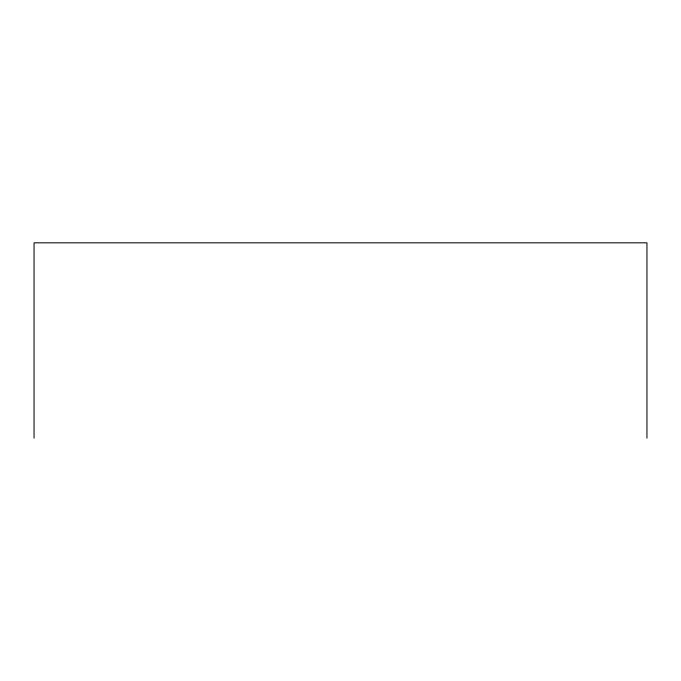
<?xml version="1.0" encoding="UTF-8"?>
<svg xmlns="http://www.w3.org/2000/svg" width="681" height="681" viewBox="0 0 681 681"><rect width="100%" height="100%" fill="white"/><g stroke="black" fill="none" stroke-linecap="round" stroke-linejoin="round"><path stroke-width="1.02" d="M646.95 438.172L646.95 242.828L34.05 242.828L34.05 438.172"/></g></svg>
